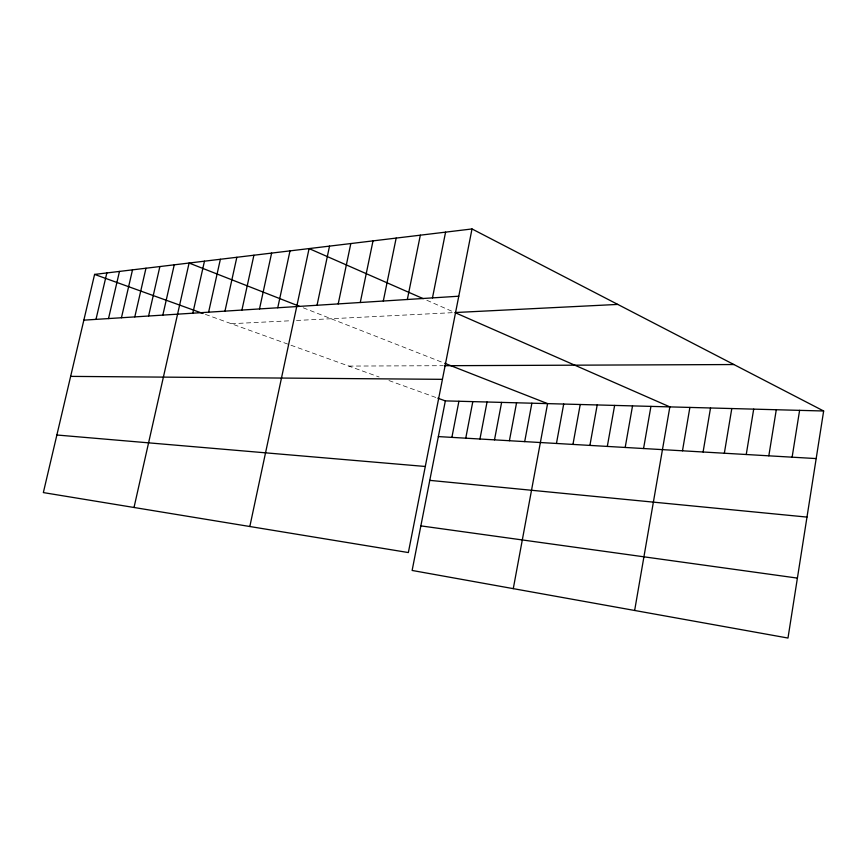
<?xml version="1.0" encoding="UTF-8"?>
<svg xmlns="http://www.w3.org/2000/svg" width="867" height="867" viewBox="0 0 867 867"><rect width="100%" height="100%" fill="white"/><g stroke="black" fill="none" stroke-linecap="round" stroke-linejoin="round"><path stroke-width="0.65" stroke-dasharray="4.33 3.25" d="M231.294 323.716L291.16 320.725M296.481 320.465L453.56 312.619M348.794 366.08L442.929 365.701M205.403 314.385L379.107 377.004M388.947 380.559L436.556 397.725M303.19 307.785L443.546 362.829M426.835 300.253L453.636 312.012"/><path stroke-width="1.3" d="M823.65 411.001L787.984 638.047L412.128 570.453L445.345 400.89L823.65 411.001L472.006 228.953L94.59 274.416L43.35 492.586L408.357 552.561L472.006 228.953M792.124 457.18L799.602 410.351M768.823 455.814L776.29 409.733M746.249 454.503L753.694 409.126M724.346 453.224L731.791 408.541M703.094 451.989L710.528 407.978M682.481 450.797L689.883 407.425M634.644 610.476L669.844 406.894L454.861 312.553L617.77 304.415M643.563 448.532L650.933 406.385M625.183 447.459L632.531 405.897M607.312 446.418L614.627 405.42M589.907 445.4L597.2 404.954M572.957 444.413L580.229 404.499M556.451 443.46L563.702 404.055M513.275 588.65L547.586 403.621L444.76 363.295M524.698 441.606L531.872 403.209M494.493 439.851L501.614 402.396M509.406 440.718L516.559 402.797M479.95 439.005L487.037 402.006M465.752 438.182L472.808 401.627M451.891 437.369L458.914 401.258M432.47 297.89L445.584 232.128M407.338 299.494L420.332 235.174M383.301 301.033L396.165 238.089M360.271 302.507L373.016 240.874M338.206 303.916L350.821 243.551M317.04 305.26L329.525 246.12M249.826 526.507L309.085 248.58L423.226 298.671M277.754 307.774L290.001 250.877M259.504 308.934L271.62 253.088M241.915 310.061L253.912 255.223M224.965 311.145L236.843 257.282M208.611 312.185L220.37 259.266M192.821 313.193L204.46 261.184M162.833 315.111L174.245 264.825M134.017 507.477L189.093 263.037L299.451 306.311M148.582 316.022L159.875 266.559M134.797 316.899L145.97 268.228M121.445 317.755L132.51 269.854M95.988 319.381L106.836 272.942M108.516 318.579L119.473 271.425M83.839 320.151L458.773 296.211M444.24 365.701L733.916 364.541M70.639 376.386L442.43 379.334M438.355 436.589L816.172 458.578M56.875 435.006L425.285 466.479M429.783 480.361L806.982 517.09M420.863 525.879L797.402 578.105M94.59 274.416L202.997 313.507M437.813 398.181L445.345 400.89"/></g></svg>
